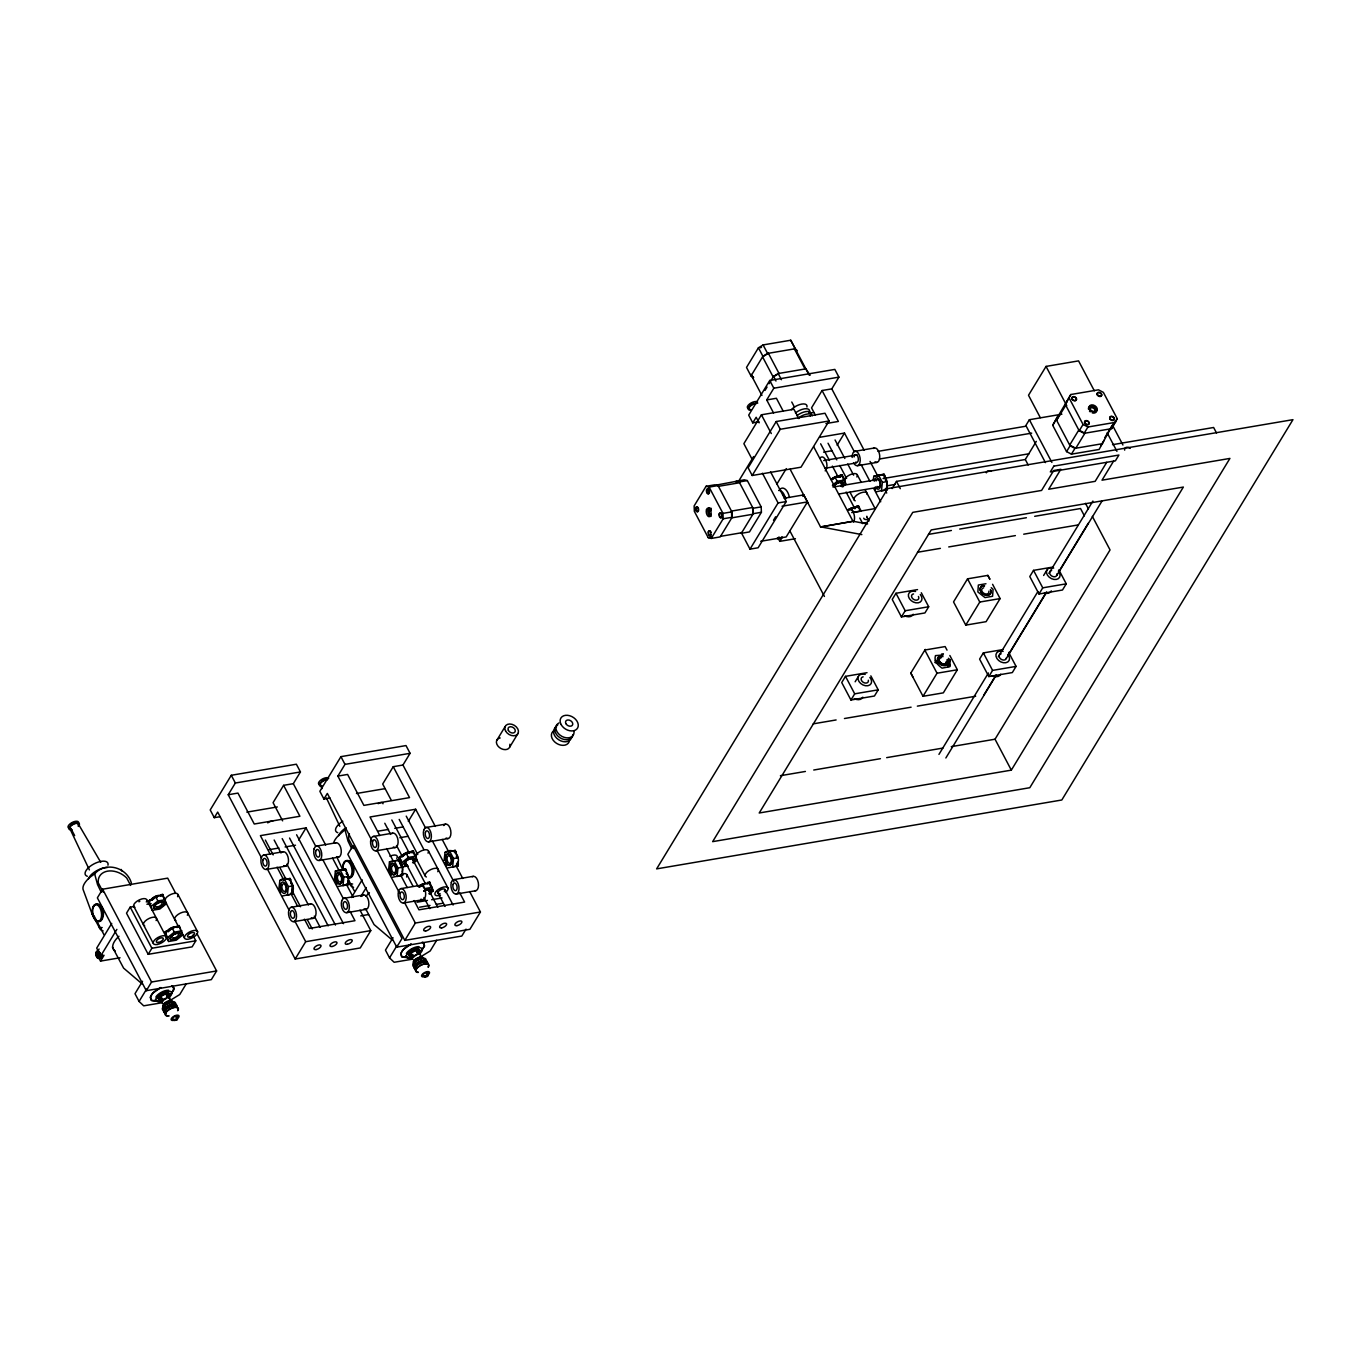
<?xml version="1.0" encoding="UTF-8"?>
<svg xmlns="http://www.w3.org/2000/svg" width="1361" height="1361" viewBox="0 0 1361 1361"><rect width="100%" height="100%" fill="white"/><g stroke="black" fill="none" stroke-linecap="round" stroke-linejoin="round"><path stroke-width="1.5" d="M282.697 895.946L287.426 894.892L288.362 886.623L284.568 879.41L279.839 880.482L278.903 888.733L280.536 892.391M279.839 880.482C290.931 871.635 299.607 893.718 287.443 895.147M338.243 886.504L342.972 885.45L343.908 877.182L340.114 869.968L335.384 871.04L334.449 879.291L337.018 884.616M335.384 871.04L343.806 869.424C348.909 872.333 350.287 880.227 346.715 884.871L342.989 885.705M388.548 870.104L389.484 861.836L399.726 859.846L400.695 861.683L398.518 860.118L399.726 859.846M392.342 877.301L397.072 876.246L398.007 867.978L394.214 860.781M395.694 860.713L397.905 860.22C403.077 863.078 404.336 871.057 400.814 875.684L397.089 876.501M444.094 860.662L445.03 852.394L455.272 850.404L456.241 852.241L454.064 850.659L455.272 850.404M445.03 852.394C454.625 845.793 462.23 858.621 456.36 866.242L447.888 867.859M876.722 491.695L881.452 490.64L882.387 482.372L878.594 475.159L873.847 476.231L873.116 480.399M873.847 476.231L882.268 474.615C888.274 477.371 889.805 490.862 881.469 490.896M948.362 658.282L950.165 659.949L949.893 664.951L947.817 667.043L942.067 668.149C937.916 665.138 933.646 661.242 935.466 655.611L943.122 655.015M935.296 661.973L935.432 660.221L937.1 663.402L934.956 662.518M950.012 666.295L950.131 664.542L948.073 666.635L949.672 666.856M292.955 893.956L293.193 891.846L291.747 894.211L292.955 893.956L287.426 894.892M348.501 884.514L348.739 882.404L347.293 884.769L348.501 884.514L342.972 885.45M402.601 875.31L402.839 873.201L401.393 875.582L402.601 875.31L397.072 876.246M458.147 865.868L458.385 863.759L456.939 866.14L458.147 865.868L452.618 866.804L453.553 858.536L449.759 851.34M886.964 489.705L887.202 487.595L885.756 489.96L886.964 489.705L881.452 490.64M947.885 665.325L950.165 659.949M93.416 907.328L93.875 905.763C102.653 898.992 106.6 915.868 100.646 921.023L97.873 920.768M343.891 863.776L344.333 862.211C353.111 855.44 357.058 872.299 351.104 877.454L348.331 877.216M1111.75 428.647L1112.958 424.224L1099.11 449.453L1071.447 454.149L1066.565 451.614L1052.716 425.312L1070.835 394.52L1098.48 389.824L1103.363 392.359L1117.228 418.644L1111.75 428.647L1084.088 433.342L1079.205 430.808L1065.357 404.523L1070.835 394.52M1052.716 425.312L1057.837 415.888M1058.654 415.751L1056.629 420.311L1065.765 405.289L1066.973 400.866M103.113 930.873A25.23 11.177 -27.8 0 1 100.187 929.24L92.191 914.201L83.055 889.396A21.674 9.595 -27.8 0 1 90.864 876.569L94.658 873.898C105.273 861.326 127.015 867.195 131.405 883.119M333.598 843.054A21.674 9.595 -27.8 0 1 341.322 833L346.153 828.662M175.518 892.986L167.692 878.151L102.619 889.209L97.363 897.869L146.29 990.689L211.346 979.631L216.62 970.954L197.056 933.833M111.721 923.404L96.699 948.124L100.782 955.847L104.031 955.303L100.527 961.087L98.894 957.991M96.444 953.346L99.081 949.008M98.332 955.524L98.741 956.29L97.124 956.562L97.414 954.639L99.047 954.367L98.57 952.241L96.954 952.513L97.771 954.061L100.102 952.632L96.597 953.091L97.414 954.639M97.771 954.061L98.468 952.904L98.996 956.392L97.822 955.422L97.124 956.562M100.782 955.847L116.876 929.376M134.382 906.409L130.197 907.124L126.505 913.18L148.196 954.316L192.122 946.865L195.797 940.791L192.854 935.177M282.646 820.853L273.068 802.667L283.598 785.331L293.313 783.681L300.441 771.942L296.375 764.219L231.285 775.277L210.206 809.948L214.289 817.672L220.397 816.634M214.289 817.672L217.692 812.075L295.167 959.012L360.257 947.954L370.787 930.618L360.002 910.152M261.567 857.974L228.223 794.739L235.351 783.017L300.441 771.942M148.196 954.316L151.888 948.26L195.797 940.791M142.548 981.264L134.994 993.7L139.077 1001.441L143.688 1005.83L161.993 1002.734M139.077 1001.441L146.631 989.005M146.29 990.689L151.564 982.013L216.62 970.954M186.219 983.867L179.737 994.534L169.751 1000.658M172.456 1019.032L174.565 1020.444L176.113 1019.729L176.147 1016.072M391.339 800.404L382.696 784.021L393.244 766.685L402.958 765.035L410.086 753.313L406.003 745.573L340.93 756.648L319.852 791.302L323.935 799.043L330.042 798.005M298.654 840.009L306.021 827.879L315.82 846.44M323.935 799.043L327.338 793.429L404.812 940.383L469.902 929.308L480.433 911.989L469.647 891.523M372.199 841.2L337.868 776.093L344.996 764.372L410.086 753.313M295.167 959.012L305.698 941.693L370.787 930.618M351.444 897.511L362.179 879.852M360.886 896.406L366.262 887.576M408.3 821.363L415.666 809.234L425.466 827.811M496.748 740.384L505.169 726.519M393.023 937.712L385.452 950.148L389.535 957.889L394.146 962.278L412.451 959.165M509.695 747.121L518.116 733.256M809.097 375.024L790.741 340.233L763.096 344.928L758.434 347.787L746.509 367.436L750.983 375.942L753.654 377.558L751.34 375.364L761.939 395.473M389.535 957.889L397.089 945.436M396.749 947.137L402.022 938.461L353.094 845.64L347.821 854.317L396.749 947.137L461.804 936.062L466.023 929.138M404.812 940.383L415.343 923.047L480.433 911.989M750.983 375.942L762.926 356.293L767.587 353.435L795.232 348.739L797.087 350.492M815.375 415.139L811.53 407.858L822.061 390.522L831.792 388.872L838.92 377.133L834.837 369.409L769.748 380.468L748.686 415.139L752.769 422.863L758.86 421.825M706.053 486.302L694.127 505.952L694.348 511.362L708.213 537.646L711.242 538.429L720.19 536.914L732.133 517.265L731.895 511.855L718.047 485.571L715.001 484.788L706.053 486.302L709.098 487.085L718.047 485.571M765.001 390.42L767.043 387.068M769.084 383.7L773.524 376.402L778.186 373.543L805.831 368.848L810.135 375.245M436.677 940.298L430.195 950.965L420.209 957.106M752.769 422.863L756.172 417.266L759.115 422.846M773.558 412.961L766.702 399.93L773.831 388.208L838.92 377.133M798.856 418.61L793.922 409.27L761.411 414.799L743.872 443.669L751.782 458.657M422.914 975.463L425.04 976.892L426.571 976.177L426.605 972.503M716.584 485.043L744.28 479.804L747.325 480.586L761.173 506.887L761.411 512.28L749.469 531.93L741.337 533.308L753.279 513.675L753.041 508.265L739.176 481.981L736.148 481.199M738.496 481.437L753.62 456.547M776.212 421.536L748.125 467.759L752.191 475.499L801 467.197L829.087 420.974L825.004 413.251L776.212 421.536L780.278 429.276L752.191 475.499M711.242 538.429L723.184 518.779L722.963 513.386L709.098 487.085M776.876 484.091L786.284 468.626M741.201 532.457L749.996 549.163L778.084 502.941L786.216 501.563L770.564 471.859M773.507 520.259L775.634 516.755M786.216 501.563L758.128 547.768L749.996 549.163M802.871 496.391L803.79 494.894L807.481 501.903L786.182 536.949L760.714 541.287M837.117 445.2L844.5 433.07L854.283 451.631M778.781 537.102A3.42 1.82 80.4 0 1 778.152 538.156L779.802 541.355L782.439 537.017M790.112 469.205L820.564 526.962L853.177 521.263L867.603 523.985M820.564 526.962L853.177 521.263M892.118 488.548L896.474 481.403L1025.292 459.508L1036.299 441.389M867.025 672.691L845.487 676.349L841.727 682.541L850.948 700.013L874.442 696.015L878.202 689.84L870.836 675.856M917.518 589.602L895.98 593.277L892.221 599.452L901.424 616.924L924.936 612.943L928.695 606.751L921.312 592.767M1094.329 390.794L1078.558 360.886L1046.048 366.415L1028.508 395.268L1040.297 417.64M855.15 681.776L858.298 676.57M850.948 700.013L854.708 693.821L878.202 689.84M901.424 616.924L905.184 610.749L928.695 606.751M1061.903 414.186L1029.375 419.715L1025.871 425.5L1045.435 462.621M989.77 578.952L987.899 575.38L967.552 578.833L953.534 601.919L965.766 625.124L986.096 621.671L1000.114 598.585L992.594 584.311M949.842 655.492L957.361 669.765L943.343 692.851L923.013 696.305L910.781 673.117L925.276 649.384M1066.565 451.614L1070.086 445.83L1056.221 419.545M1079.205 430.808L1083.067 424.462L1069.219 398.161M965.766 625.124L979.784 602.038L1000.114 598.585M923.013 696.305L937.031 673.219L957.361 669.765M1071.447 454.149L1074.969 448.364L1102.614 443.669M1084.088 433.342L1087.949 426.997L1115.612 422.301M1104.843 437.579L1111.954 425.891M1100.726 445.796L1104.247 440.028M1113.366 425.006L1117.228 418.644M1002.938 649.588L983.357 652.906L979.597 659.098L988.818 676.57L1012.329 672.572L1016.072 666.397L1008.705 652.412M1053.125 567.027L1033.526 570.361L1029.784 576.537L1038.987 594.008L1062.499 590.011L1066.258 583.835L1058.875 569.851M1106.714 462.332L1095.163 481.335L1048.719 489.228L1060.831 469.307L1053.703 470.515L1041.59 490.436L912.772 512.348L712.654 841.642L1029.801 787.713L1229.919 458.419L1102.019 480.178L1113.57 461.158M1043.632 575.465L1046.796 570.259M938.954 754.385L988.443 672.963M998.328 656.683L1037.916 591.542M1048.906 573.44L1092.9 501.069M988.818 676.57L992.577 670.395L1016.072 666.397M1038.987 594.008L1042.747 587.833L1066.258 583.835M983.986 694.808L996.065 674.937M1009.233 653.263L1046.558 591.848M1058.637 571.994L1088.273 523.219M945.861 757.975L995.35 676.553M1006.34 658.452L1045.928 593.328M1056.919 575.227L1102.002 501.052M951.271 746.645L995.027 739.21L1110.049 549.929L1092.356 516.397M1011.325 770.139L1183.355 487.068L931.247 529.922L759.217 812.993L1011.325 770.139L995.027 739.21M170.533 994.619L174.038 989.549L172.66 986.044M421.008 951.067L424.496 945.98L423.118 942.475M171.588 993.581L174.089 987.848L171.809 985.67M422.046 950.029L424.496 945.98L423.781 942.969L422.267 942.118M165.498 899.672L157.893 900.965L151.241 906.29L152.211 910.322L159.815 909.029L166.45 903.704L162.725 894.415L160.785 894.738M181.932 930.839L174.327 932.132L167.675 937.457L168.628 941.489L176.232 940.196L182.884 934.871L179.142 925.582L177.219 925.905M413.727 863.078L416.908 860.152L415.956 856.12L408.351 857.413L401.699 862.738L402.669 866.77L408.334 866.021M842.561 486.898L845.742 483.989L844.79 479.957L837.185 481.25L832.422 485.35M427.677 882.353L429.617 882.013L433.189 890.434L430.161 894.245M148.468 901.033L150.152 899.672L148.706 902.054L148.468 901.033L151.241 906.29M164.902 932.2L166.586 930.839L165.14 933.221L164.902 932.2L167.675 937.457M398.926 857.464L400.627 856.12L399.164 858.502L398.926 857.464L401.699 862.738M831.333 479.123L838.461 475.806L841.421 475.857L842.731 477.184M418.933 886.453L422.386 884.055L429.021 883.187L433.342 891.319M163.711 897.903C161.517 891.37 147.668 898.447 149.455 904.521M180.128 929.07L179.686 927.198C174.225 924.834 163.32 930.226 166.246 936.963M849.332 509.099L856.681 506.734L859.165 508.351M414.169 854.351C409.967 846.219 392.172 859.506 402.669 866.77M432.39 887.287L424.785 888.58L422.386 884.055M884.106 474.223L882.898 474.496L885.075 476.061L884.106 474.223L878.594 475.159M290.08 878.474L288.889 878.747L291.05 880.312L290.08 878.474L284.568 879.41M345.626 869.033L344.435 869.305L346.596 870.87L345.626 869.033L340.114 869.968M766.702 399.93L776.416 398.28L783.136 411.022M809.71 413.183L813.776 412.502M780.278 429.276L829.087 420.974M825.923 423.56L838.376 421.451L822.061 390.522M819.594 437.306L844.5 433.07M823.592 452.158L831.894 450.746M854.878 451.308L874.391 447.99M823.694 460.579L857.09 454.897M877.947 451.359L1026.092 426.18M739.176 481.981L747.325 480.586M718.455 486.336L739.584 482.747L735.791 481.777M825.123 468.252L856.426 462.927M879.376 459.031L1031.689 433.138M857.532 465.683L877.062 462.366M842 474.683L840.077 475.006L842.255 475.721L842 474.683L844.79 479.957M833 487.085L876.807 479.633M883.068 478.562L1029.12 453.74M784.208 498.228L803.79 494.894M882.387 482.372L887.134 481.573M1112.532 444.673L1213.621 427.49L1216.496 432.951M722.963 513.386L731.895 511.855M753.041 508.265L761.173 506.887M838.58 494.043L878.236 487.289M886.572 485.877L894.926 484.465M782.031 506.224L807.481 501.903M806.563 503.4L808.281 503.111M723.184 518.779L732.133 517.265M753.279 513.675L761.411 512.28M858.434 505.85L856.494 506.173L858.689 506.87L858.434 505.85L861.207 511.107L853.602 512.399L851.22 507.874M851.748 512.57L874.8 508.64M708.213 537.646L711.786 537.034M720.547 536.336L741.694 532.729M862.551 523.202L866.736 522.488M779.802 541.355L795.419 538.701M928.491 534.38L951.39 530.484M959.726 529.055L1026.381 517.724M1034.7 516.312L1080.532 508.521L1084.394 515.87M917.484 552.26L940.4 548.364M948.736 546.935L1015.374 535.605M1023.71 534.192L1077.861 524.989M941.472 654.097L943.411 653.773M228.223 794.739L237.954 793.089L254.269 824.017L299.896 816.26L283.598 785.331M337.868 776.093L347.599 774.443L363.897 805.389L409.542 797.614L393.244 766.685M246.834 812.143L277.338 806.954M356.48 793.497L384.959 788.665M813.215 723.848L836.113 719.952M844.449 718.523L911.104 707.193M917.348 706.138L975.667 696.22M306.021 827.879L260.393 835.637L270.176 854.198M415.666 809.234L370.022 816.991L379.821 835.569M268.525 849.791L278.903 848.022M285.112 846.967L295.49 845.215M378.171 831.146L388.531 829.393M394.758 828.339L403.06 826.927M263.609 855.082L283.122 851.765M316.398 846.117L335.929 842.799M373.254 836.454L392.768 833.136M426.044 827.471L445.557 824.154M399.845 837.695L407.977 836.317M780.414 775.702L805.406 771.449M813.742 770.02L880.414 758.689M886.674 757.635L942.935 748.074M266.263 869.458L285.793 866.14M319.069 860.492L338.583 857.175M375.908 850.829L395.439 847.512M428.715 841.847L448.228 838.529M411.243 851.186L413.183 850.846L415.956 856.12M389.484 861.836L394.231 861.037M397.395 860.713L401.563 859.999M342.921 870.206L337.477 858.4M146.92 904.265L151.105 903.568M288.362 886.623L293.108 885.824M343.908 877.182L348.654 876.365M398.007 867.978L402.754 867.178M453.553 858.536L458.3 857.736M347.718 875.106A5.784 3.079 80.4 0 1 347.957 880.788L349.76 884.123L352.652 884.004M99.302 927.675L102.194 927.556M291.186 907.277L310.699 903.959M344.01 898.294L363.523 894.977M400.832 888.631L420.345 885.313M453.655 879.648L473.169 876.331M98.877 953.687L100.51 953.398M98.179 954.844L99.795 954.554M293.84 921.652L313.37 918.335M346.664 912.67L366.194 909.352M403.485 903.006L423.016 899.689M456.309 894.041L475.823 890.723M96.716 955.796L99.455 955.133L100.272 956.681L98.638 956.953M416.993 902.207L427.439 900.438M431.624 899.723L442.087 897.954M98.996 956.392L100.612 956.102M360.733 915.868L368.542 914.541M100.527 961.087L120.04 957.77M419.579 907.209L430.025 905.439M436.303 904.367L442.58 903.296M985.959 583.75L978.355 585.043L977.861 591.95L984.973 597.564L992.577 596.271L993.071 589.364L991.25 587.697M820.632 526.843L861.853 534.601M426.571 976.177L428.12 975.463L425.04 976.892L427.507 976.466L427.133 974.748M176.113 1019.729L177.645 1019.015L174.565 1020.444L177.032 1020.035L176.675 1018.3M1083.067 424.462L1087.949 426.997M1070.086 445.83L1074.969 448.364M946.116 661.973L948.124 663.317M392.597 940.332L374.054 924.561L365.82 909.131M142.139 983.901L123.596 968.113L112.385 947.069M796.729 351.07L794.416 348.875L805.014 368.984M78.257 823.796L100.748 862.313M350.832 884.31L351.563 885.569M349.76 884.123L350.662 885.671A25.23 11.177 -27.8 0 0 353.571 887.304M121.095 869.407L122.167 871.244M92.463 913.775L93.28 915.17M100.357 927.879L101.088 929.138M92.191 914.201L93.092 915.749M874.545 488.14L875.497 489.807M446.663 865.97L444.894 862.619M391.117 875.412L389.348 872.061M1113.06 426.316L1122.927 445.013M1107.156 432.781L1116.939 451.342M1046.048 366.415L1066.752 405.663M1085.483 503.349L1088.426 508.946M1029.375 419.715L1051.883 462.4M1025.292 459.508L1028.167 464.969M1033.526 570.361L1042.747 587.833M987.814 575.397L989.855 579.259M967.552 578.833L979.784 602.038M896.474 481.403L900.302 488.684M983.357 652.906L992.577 670.395M831.792 388.872L864.15 450.253M870.036 461.413L877.879 476.282M884.752 489.314L886.709 493.039M861.139 464.628L869.951 481.335M873.864 488.769L880.72 501.767M790.741 340.233L795.232 348.739M857.345 474.938L861.258 482.355M865.171 489.79L874.953 508.351M947.018 650.133L945.129 646.577L924.799 650.031L937.031 673.219M835.059 439.96L844.824 458.487M847.75 464.033L853.619 475.142M828.032 443.227L836.811 459.899M839.737 465.462L846.576 478.426M867.076 517.299L869.033 521.008M844.143 480.96L845.742 483.989M850.013 492.206L853.942 499.623M820.649 443.805L829.461 460.511M832.388 466.091L838.274 477.218M841.2 482.798L843.157 486.506M846.1 492.07L854.895 508.776M859.795 518.065L862.738 523.628M834.786 476.724L837.185 481.25M895.98 593.277L905.184 610.749M763.096 344.928L767.587 353.435M778.186 373.543L781.452 379.719M791.762 402.022L794.484 407.194M813.64 446.663L853.075 521.433M758.434 347.787L762.926 356.293M773.524 376.402L775.974 381.046M769.748 380.468L773.831 388.208M910.866 673.1L912.891 676.961M751.051 374.292L752.837 377.695M761.411 414.799L771.296 433.547M762.432 473.237L778.084 502.941M789.856 530.892L824.426 596.441M845.487 676.349L854.708 693.821M402.958 765.035L435.316 826.416M442.189 839.431L449.045 852.462M455.918 865.477L462.774 878.508M432.305 840.792L453.842 881.639M459.712 892.782L464.611 902.071L418.967 909.828L414.084 900.54M428.511 851.101L448.092 888.223M406.241 816.141L423.815 849.468M445.285 890.213L453.094 905.014M399.198 819.407L417.742 854.589M437.272 891.625L445.081 906.443M414.527 855.627L425.108 875.786M391.815 819.985L409.44 853.398M412.366 858.961L425.091 883.085M428.034 888.665L437.817 907.226M405.969 852.888L408.351 857.413M384.789 823.252L390.658 834.395M396.527 845.521L402.397 856.664M405.34 862.228L418.065 886.368M423.934 897.494L429.804 908.638M407.075 874.97L412.944 886.113M340.93 756.648L344.996 764.372M386.677 848.566L393.516 861.547M400.372 874.545L407.228 887.542M377.099 850.506L399.658 893.292M404.557 902.581L415.343 923.047M353.639 848.583L348.739 839.261A18.288 13.185 31.3 0 1 349.454 833.851M351.665 848.618L348.008 841.064L345.116 830.346M348.96 880.771L354.404 891.098M293.313 783.681L325.687 845.062M332.543 858.076L339.416 871.091M346.272 884.123L353.145 897.137M322.659 859.437L343.227 898.43M350.083 911.428L354.966 920.699L309.338 928.474L304.439 919.185M296.596 834.769L343.465 923.66M289.553 838.036L335.435 925.072M282.186 838.614L328.171 925.854M274.156 840.026L281.012 853.024M286.882 864.167L308.42 904.997M314.289 916.14L320.158 927.266M231.285 775.277L235.351 783.017M265.361 840.077L273.17 854.895M280.009 867.859L285.861 878.968M291.73 890.077L300.509 906.749M307.348 919.713L312.23 928.968M277.032 867.195L283.871 880.193M290.727 893.19L297.583 906.188M267.454 869.135L289.025 910.067M294.912 921.227L305.698 941.693M178.053 894.67L197.634 931.775A7.315 3.232 -27.8 0 1 188.396 939.175A7.315 3.232 -27.8 0 1 187.069 933.578A7.315 3.232 -27.8 0 1 197.634 931.775M164.069 899.179L178.563 926.773M180.503 930.346L184.433 937.916M155.494 896.44L157.893 900.965M171.928 927.607L174.327 932.132M146.835 899.978L168.628 941.489M130.639 885.433L126.709 877.981A18.288 13.185 31.3 0 0 107.604 871.142A18.288 13.185 31.3 0 0 98.264 882.813L103.181 892.135M133.633 906.103L153.198 943.224M130.197 907.124L151.888 948.26M70.772 828.254L74.651 835.603M102.619 889.209L151.564 982.013M101.207 892.17L97.55 884.616L94.658 873.898M93.824 915.477L103.946 934.65M320.209 784.821L321.996 788.597M326.453 798.022L339.842 826.348M69.751 828.373L89.384 869.9M859.42 509.337L859.778 510.613M842.986 478.17L843.361 479.463M429.617 882.013L429.855 883.051M413.183 850.846L413.421 851.884M179.142 925.582L179.397 926.603M162.725 894.415L162.963 895.436M1124.679 450.134A3.896 2.807 31.3 0 1 1126.193 447.412A3.896 2.807 31.3 0 1 1130.242 448.381M986.351 472.845A3.896 2.807 31.3 0 1 991.131 471.331M783.46 495.608A3.896 2.076 80.4 0 1 784.021 495.88M784.565 496.391A3.896 2.076 80.4 0 1 785.654 498.977M779.36 490.215A10.735 5.716 80.4 0 1 789.431 497.463M267.743 822.878A3.896 1.735 -27.8 0 1 272.693 821.278M290.642 883.085A4.627 2.467 80.4 0 1 291.203 883.935M291.952 886.13A4.627 2.467 80.4 0 1 291.832 889.516M290.931 882.183A5.784 3.079 80.4 0 1 291.952 891.268M346.187 873.643A4.627 2.467 80.4 0 1 346.749 874.494M346.477 872.741A5.784 3.079 80.4 0 1 347.174 873.813M282.186 852.241A7.315 3.896 80.4 0 1 288.413 859.046A7.315 3.896 80.4 0 1 283.7 865.613M334.976 843.259A7.315 3.896 80.4 0 1 341.203 850.081A7.315 3.896 80.4 0 1 336.507 856.63M309.764 904.419A7.315 3.896 80.4 0 1 315.99 911.241A7.315 3.896 80.4 0 1 311.278 917.79M361.788 896.372A7.315 3.896 80.4 0 1 368.661 901.305A7.315 3.896 80.4 0 1 364.102 908.825M175.909 920.563A7.315 3.232 -27.8 0 1 180.469 913.061A7.315 3.232 -27.8 0 1 187.342 915.255M144.691 925.871A7.315 3.232 -27.8 0 1 149.251 918.369A7.315 3.232 -27.8 0 1 156.107 920.563M134.892 907.311A7.315 3.232 -27.8 0 1 139.468 899.808A7.315 3.232 -27.8 0 1 146.325 902.003M138.924 901.799A3.896 1.735 -27.8 0 1 139.826 901.305M164.885 899.842A7.315 3.232 -27.8 0 1 173.272 893.565A7.315 3.232 -27.8 0 1 177.559 896.695M152.007 900.029A4.644 2.059 -27.8 0 1 154.32 897.886M155.392 897.307A4.644 2.059 -27.8 0 1 157.553 896.61M151.037 900.182A5.801 2.569 -27.8 0 1 155.954 896.508A5.801 2.569 -27.8 0 1 160.785 896.355M152.194 900.114A5.801 2.569 -27.8 0 1 154.371 898.362M155.715 897.648A5.801 2.569 -27.8 0 1 157.093 897.103M168.135 931.877A4.644 2.059 -27.8 0 1 173.987 927.777M167.471 931.349A5.801 2.569 -27.8 0 1 172.388 927.675A5.801 2.569 -27.8 0 1 177.219 927.522M168.611 931.281A5.801 2.569 -27.8 0 1 170.805 929.529M172.149 928.814A5.801 2.569 -27.8 0 1 173.528 928.27M102.381 954.878A3.896 2.076 80.4 0 1 99.302 957.361M98.298 951.934A3.896 2.076 80.4 0 1 98.604 951.237M115.294 950.999A22.627 10.02 -27.8 0 1 118.934 936.249M169.496 994.653A7.281 3.232 -27.8 0 1 168.611 995.81M160.989 993.36A7.281 3.232 -27.8 0 1 162.674 992.458M87.325 876.28A12.691 5.631 -27.8 0 1 93.756 863.997A12.691 5.631 -27.8 0 1 107.978 865.171M88.312 879.24A13.049 5.784 -27.8 0 1 107.4 867.501M159.73 997.953A4.389 1.939 -27.8 0 1 164.018 993.326A4.389 1.939 -27.8 0 1 166.552 995.759M161.857 998.276A4.389 1.939 -27.8 0 1 160.241 998.242M72.031 829.802A5.852 2.586 -27.8 0 1 69.462 826.859A5.852 2.586 -27.8 0 1 77.067 822.776A5.852 2.586 -27.8 0 1 78.309 826.433M71.401 829.308A4.883 2.161 -27.8 0 1 70.449 826.518A4.883 2.161 -27.8 0 1 76.25 823.388A4.883 2.161 -27.8 0 1 78.206 825.634M70.023 828.356A5.852 2.586 -27.8 0 1 68.884 825.004A5.852 2.586 -27.8 0 1 75.859 821.261A5.852 2.586 -27.8 0 1 78.206 823.949M71.214 824.103A3.896 1.735 -27.8 0 1 72.916 823.065M73.851 822.69A3.896 1.735 -27.8 0 1 75.535 822.418M162.265 999.059A4.389 1.939 -27.8 0 1 160.326 996.847A4.389 1.939 -27.8 0 1 166.025 993.785A4.389 1.939 -27.8 0 1 166.961 996.524M162.605 998.481A3.42 1.514 -27.8 0 1 160.989 996.933A3.42 1.514 -27.8 0 1 165.072 994.432A3.42 1.514 -27.8 0 1 166.688 995.98M163.49 1007.957A6.09 2.705 -27.8 0 1 163.881 1007.038M164.63 1006.085A6.09 2.705 -27.8 0 1 171.163 1002.564M163.643 1010.457A7.315 3.232 -27.8 0 1 168.203 1002.938A7.315 3.232 -27.8 0 1 175.076 1005.15M165.94 1012.72A7.315 3.232 -27.8 0 1 164.511 1008.535A7.315 3.232 -27.8 0 1 173.221 1003.857A7.315 3.232 -27.8 0 1 176.164 1007.225M169.189 1015.918A7.315 3.232 -27.8 0 1 165.719 1012.635A7.315 3.232 -27.8 0 1 174.463 1007.259A7.315 3.232 -27.8 0 1 177.917 1010.56M163.065 1007.957A6.09 2.705 -27.8 0 1 167.199 1003.074A6.09 2.705 -27.8 0 1 173.698 1002.24M163.507 1007.769A5.614 2.484 -27.8 0 1 167.318 1003.278A5.614 2.484 -27.8 0 1 173.306 1002.513M165.753 1013.707A6.924 3.062 -27.8 0 1 169.257 1007.004A7.315 3.232 -27.8 0 1 177.372 1007.548M177.032 1007.65A6.924 3.062 -27.8 0 0 169.257 1007.004A7.315 3.232 -27.8 0 0 165.481 1013.945M165.021 1012.312A6.924 3.062 -27.8 0 1 168.526 1005.609A6.924 3.062 -27.8 0 1 176.284 1006.255M162.588 1003.074A4.576 2.024 -27.8 0 1 163.15 999.842A4.576 2.024 -27.8 0 1 168.781 997.63A4.576 2.024 -27.8 0 1 169.189 1000.471M163.881 1006.255A4.576 2.024 -27.8 0 1 163.932 1004.537M164.494 1003.806A4.576 2.024 -27.8 0 1 169.41 1001.169M167.913 1015.816A6.924 3.062 -27.8 0 1 166.569 1011.852A6.924 3.062 -27.8 0 1 174.803 1007.429A6.924 3.062 -27.8 0 1 177.593 1010.611M174.514 1020.155A4.389 1.939 -27.8 0 1 171.588 1018.198A4.389 1.939 -27.8 0 1 178.07 1015.187A4.389 1.939 -27.8 0 1 176.573 1019.202M174.701 1019.372A2.926 1.293 -27.8 0 1 172.507 1018.504A2.926 1.293 -27.8 0 1 175.926 1016.106A2.926 1.293 -27.8 0 1 177.525 1017.382M163.082 1000.879A3.42 1.514 -27.8 0 1 166.365 998.566M163.66 1007.157A5.614 2.484 -27.8 0 1 166.518 1001.73A5.614 2.484 -27.8 0 1 172.796 1002.257M162.691 1001.152A8.778 3.896 -27.8 0 1 156.515 997.698A8.778 3.896 -27.8 0 1 168.781 991.114A8.778 3.896 -27.8 0 1 168.594 997.97M171.537 993.071A9.017 3.998 -27.8 0 1 170.959 994.398M160.19 1001.033A9.017 3.998 -27.8 0 1 155.29 999.467M155.903 996.967A9.017 3.998 -27.8 0 1 168.526 990.196M168.934 993.122A6.09 2.705 -27.8 0 1 166.74 996.745M162.622 998.94A6.09 2.705 -27.8 0 1 159.084 995.589M161.398 993.734A6.09 2.705 -27.8 0 1 162.793 992.986M165.634 992.067A6.09 2.705 -27.8 0 1 167.879 992.118M163.031 999.723A6.09 2.705 -27.8 0 1 158.761 997.324A6.09 2.705 -27.8 0 1 167.284 992.747A6.09 2.705 -27.8 0 1 167.148 997.511M869.356 519.034A7.315 3.232 -27.8 0 1 863.725 518.184M867.025 517.146A3.896 1.735 -27.8 0 1 866.821 516.244M855.201 500.831A7.315 3.232 -27.8 0 1 858.91 493.754A7.315 3.232 -27.8 0 1 867.11 494.434M844.177 480.127A7.315 3.232 -27.8 0 1 852.564 473.849A7.315 3.232 -27.8 0 1 856.852 476.962M831.027 479.548A5.801 2.569 -27.8 0 1 836.607 476.333A5.801 2.569 -27.8 0 1 840.4 477.201M831.86 479.565A4.644 2.059 -27.8 0 1 834.684 477.592M835.773 477.15A4.644 2.059 -27.8 0 1 838.546 476.928M833.425 486.353A5.801 2.569 -27.8 0 1 841.54 481.998A5.801 2.569 -27.8 0 1 841.421 486.54M833.357 486.217A5.801 2.569 -27.8 0 1 841.472 481.845A5.801 2.569 -27.8 0 1 841.353 486.387M832.473 479.48A5.801 2.569 -27.8 0 1 835.008 477.915M837.713 477.048A5.801 2.569 -27.8 0 1 839.839 477.099M834.446 486.575A3.896 1.718 -27.8 0 1 838.478 482.849A3.896 1.718 -27.8 0 1 841.2 484.38M849.077 510.001A4.644 2.059 -27.8 0 1 851.101 508.759M852.207 508.316A4.644 2.059 -27.8 0 1 855.525 508.402M848.447 509.797A5.801 2.569 -27.8 0 1 855.831 507.415M850.098 509.797A5.801 2.569 -27.8 0 1 851.442 509.082M854.13 508.214A5.801 2.569 -27.8 0 1 855.32 508.112M781.469 536.983A3.896 2.076 80.4 0 1 779.121 538.139M777.709 538.361A3.42 1.82 80.4 0 1 777.233 538.361M779.428 537.34A3.896 2.076 80.4 0 1 777.097 538.497M750.132 410.171A5.852 2.586 -27.8 0 1 749.724 406.054A5.852 2.586 -27.8 0 1 757.703 403.196M750.694 409.576A4.883 2.161 -27.8 0 1 749.962 406.531A4.883 2.161 -27.8 0 1 756.189 403.639M749.316 408.623A5.852 2.586 -27.8 0 1 749.452 404.047A5.852 2.586 -27.8 0 1 757.567 402.022M749.843 405A3.896 1.735 -27.8 0 1 750.506 404.387M752.208 403.332A3.896 1.735 -27.8 0 1 753.126 402.975M885.228 479.684A4.627 2.467 80.4 0 1 885.671 480.722M884.157 477.167A5.784 3.079 80.4 0 1 884.939 477.932M885.637 479.004A5.784 3.079 80.4 0 1 886.572 481.76M886.743 483.24A5.784 3.079 80.4 0 1 886.692 484.686M874.238 481.216A5.784 3.079 80.4 0 1 878.508 478.681A5.784 3.079 80.4 0 1 880.125 487.408A5.784 3.079 80.4 0 1 875.293 486.898M876.076 480.994A3.879 2.076 80.4 0 1 878.934 480.348A3.879 2.076 80.4 0 1 879.938 485.741A3.879 2.076 80.4 0 1 877.079 486.387M819.866 458.351A7.315 3.896 80.4 0 1 825.94 460.613A7.315 3.896 80.4 0 1 825.191 470.872M873.456 448.45A7.315 3.896 80.4 0 1 879.682 455.272A7.315 3.896 80.4 0 1 874.97 461.821M852.173 457.449A7.315 3.896 80.4 0 1 856.954 451.835A7.315 3.896 80.4 0 1 859.846 462.978A7.315 3.896 80.4 0 1 853.568 462.825M854.096 456.973A3.896 2.076 80.4 0 1 856.613 454.948A3.896 2.076 80.4 0 1 858.315 460.018A3.896 2.076 80.4 0 1 855.797 462.042M848.226 509.609A7.315 3.896 80.4 0 1 853.517 512.791A7.315 3.896 80.4 0 1 853.568 522.131M862.823 697.172A7.315 5.274 31.3 0 1 854.198 698.635M869.883 677.438A7.315 5.274 31.3 0 1 867.842 685.74A7.315 5.274 31.3 0 1 858.093 679.445A7.315 5.274 31.3 0 1 865.188 674.393M868.335 680.211A3.896 2.807 31.3 0 1 865.817 683.086A3.896 2.807 31.3 0 1 861.394 680.228A3.896 2.807 31.3 0 1 863.146 676.842M988.869 591.167A3.896 2.807 31.3 0 1 986.351 594.042A3.896 2.807 31.3 0 1 981.944 591.184A3.896 2.807 31.3 0 1 983.68 587.816M1051.304 590.861A7.315 5.274 31.3 0 1 1044.431 593.039M1058.365 571.127A7.315 5.274 31.3 0 1 1056.323 579.429A7.315 5.274 31.3 0 1 1046.575 573.134A7.315 5.274 31.3 0 1 1053.669 568.098M1056.834 573.9A3.896 2.807 31.3 0 1 1054.299 576.775A3.896 2.807 31.3 0 1 1049.875 573.917A3.896 2.807 31.3 0 1 1051.628 570.548M1000.76 674.188A7.315 5.274 31.3 0 1 992.135 675.651M1007.82 654.437A7.315 5.274 31.3 0 1 1005.779 662.739A7.315 5.274 31.3 0 1 996.031 656.444A7.315 5.274 31.3 0 1 1003.108 651.409M1006.34 658.009A3.896 2.807 31.3 0 1 1000.709 658.979A3.896 2.807 31.3 0 1 1001.084 653.858M913.214 614.253A7.315 5.274 31.3 0 1 904.589 615.733M920.274 594.519A7.315 5.274 31.3 0 1 918.216 602.821A7.315 5.274 31.3 0 1 908.485 596.526A7.315 5.274 31.3 0 1 915.562 591.491M918.42 596.475A3.896 2.807 31.3 0 1 916.804 600.116A3.896 2.807 31.3 0 1 911.921 597.581A3.896 2.807 31.3 0 1 913.537 593.94M947.919 659.575A5.801 4.185 31.3 0 1 945.061 665.07A5.801 4.185 31.3 0 1 937.882 660.425A5.801 4.185 31.3 0 1 941.982 655.747M946.95 659.745A4.644 3.351 31.3 0 1 945.01 664.083A4.644 3.351 31.3 0 1 939.192 661.072A4.644 3.351 31.3 0 1 941.132 656.717M947.528 660.221A5.801 4.185 31.3 0 1 944.228 665.716A5.801 4.185 31.3 0 1 937.304 660.238A5.801 4.185 31.3 0 1 943.003 656.648M946.422 661.922A3.896 2.807 31.3 0 1 940.808 662.875A3.896 2.807 31.3 0 1 941.166 657.771M440.522 895.198A7.315 3.232 -27.8 0 1 435.384 892.323A7.315 3.232 -27.8 0 1 445.608 886.828A7.315 3.232 -27.8 0 1 445.455 892.561M440.079 893.599A3.896 1.735 -27.8 0 1 438.378 891.642A3.896 1.735 -27.8 0 1 443.431 888.92A3.896 1.735 -27.8 0 1 444.264 891.353M426.367 876.994A7.315 3.232 -27.8 0 1 430.944 869.492A7.315 3.232 -27.8 0 1 437.8 871.686M401.444 874.119A7.315 3.232 -27.8 0 1 406.582 876.994M389.926 856.239A7.315 3.232 -27.8 0 1 396.783 858.451M415.343 856.29A7.315 3.232 -27.8 0 1 423.73 850.013A7.315 3.232 -27.8 0 1 428.017 853.126M402.465 856.477A4.644 2.059 -27.8 0 1 404.778 854.334M405.85 853.755A4.644 2.059 -27.8 0 1 408.011 853.058M401.495 856.63A5.801 2.569 -27.8 0 1 406.412 852.956A5.801 2.569 -27.8 0 1 411.243 852.803M407.347 865.137A5.801 2.569 -27.8 0 1 405.034 861.921A5.801 2.569 -27.8 0 1 413.063 858.196A5.801 2.569 -27.8 0 1 412.587 862.704M407.279 865.001A5.801 2.569 -27.8 0 1 404.727 862.074A5.801 2.569 -27.8 0 1 412.264 858.025A5.801 2.569 -27.8 0 1 413.506 861.649M402.652 856.562A5.801 2.569 -27.8 0 1 404.846 854.81M406.173 854.096A5.801 2.569 -27.8 0 1 407.551 853.551M405.85 863.129A3.896 1.718 -27.8 0 1 408.725 859.386A3.896 1.718 -27.8 0 1 412.621 859.982M427.677 883.952A5.801 2.569 -27.8 0 0 418.627 886.879A7.315 3.896 80.4 0 1 425.483 891.659A7.315 3.896 80.4 0 1 420.923 899.162M419.46 886.896A4.644 2.059 -27.8 0 1 424.445 884.225M423.934 891.013A5.801 2.569 -27.8 0 1 430.484 889.635A5.801 2.569 -27.8 0 1 429.021 893.871A5.801 2.569 -27.8 0 0 430.399 889.499A5.801 2.569 -27.8 0 0 423.849 890.877M420.073 886.811A5.801 2.569 -27.8 0 1 421.264 885.977M422.608 885.245A5.801 2.569 -27.8 0 1 423.986 884.718M424.258 891.03A3.896 1.718 -27.8 0 1 428.103 889.924A3.896 1.718 -27.8 0 1 428.8 891.71M366.058 896.287A22.627 10.02 -27.8 0 1 369.392 892.697M419.971 951.101A7.281 3.232 -27.8 0 1 419.086 952.241M411.447 949.808A7.281 3.232 -27.8 0 1 413.132 948.906M343.414 870.325A8.932 4.763 80.4 0 1 347.276 860.458A8.932 4.763 80.4 0 1 352.992 871.312A8.932 4.763 80.4 0 1 347.157 877.42M338.77 835.688A13.049 5.784 -27.8 0 1 346.136 827.743M337.783 832.711A12.691 5.631 -27.8 0 1 342.768 821.261M342.938 870.394A8.506 4.525 80.4 0 1 346.204 861.003A8.506 4.525 80.4 0 1 351.989 869.883A8.506 4.525 80.4 0 1 347.701 877.743M412.315 954.724A4.389 1.939 -27.8 0 1 410.393 952.513A4.389 1.939 -27.8 0 1 416.092 949.451A4.389 1.939 -27.8 0 1 417.027 952.207M321.315 786.335A5.852 2.586 -27.8 0 1 320.43 782.677A5.852 2.586 -27.8 0 1 327.899 779.207M321.859 785.739A4.883 2.161 -27.8 0 1 321.128 782.694A4.883 2.161 -27.8 0 1 327.355 779.802M320.498 784.787A5.852 2.586 -27.8 0 1 319.529 784.651M318.848 784.259A5.852 2.586 -27.8 0 1 321.825 779.36A5.852 2.586 -27.8 0 1 328.733 778.186M321.672 780.551A3.896 1.735 -27.8 0 1 323.374 779.496M324.309 779.138A3.896 1.735 -27.8 0 1 325.994 778.849M412.723 955.507A4.389 1.939 -27.8 0 1 410.801 953.295A4.389 1.939 -27.8 0 1 416.5 950.233A4.389 1.939 -27.8 0 1 417.436 952.972M413.081 954.929A3.42 1.514 -27.8 0 1 411.447 953.38A3.42 1.514 -27.8 0 1 415.53 950.88A3.42 1.514 -27.8 0 1 417.146 952.411M414.288 965.783A6.09 2.705 -27.8 0 1 414.339 963.486M415.088 962.516A6.09 2.705 -27.8 0 1 421.621 959.012M414.101 966.888A7.315 3.232 -27.8 0 1 418.661 959.386A7.315 3.232 -27.8 0 1 425.534 961.581M415.207 968.981A7.315 3.232 -27.8 0 1 419.766 961.478A7.315 3.232 -27.8 0 1 426.622 963.673M418.167 972.486A7.315 3.232 -27.8 0 1 416.738 968.3A7.315 3.232 -27.8 0 1 425.432 963.622A7.315 3.232 -27.8 0 1 428.375 967.008M414.578 965.408A6.09 2.705 -27.8 0 1 416.33 960.339A6.09 2.705 -27.8 0 1 424.173 958.688M414.305 964.779A5.614 2.484 -27.8 0 1 417.146 960.083A5.614 2.484 -27.8 0 1 423.764 958.961M415.411 969.695A6.924 3.062 -27.8 0 1 420.532 963.044A6.924 3.062 -27.8 0 1 427.49 964.098M415.939 970.376A7.315 3.232 -27.8 0 1 419.647 963.299A7.315 3.232 -27.8 0 1 427.847 963.996M415.479 968.76A6.924 3.062 -27.8 0 1 418.984 962.057A6.924 3.062 -27.8 0 1 426.759 962.703M413.046 959.522A4.576 2.024 -27.8 0 1 413.608 956.29A4.576 2.024 -27.8 0 1 419.239 954.061A4.576 2.024 -27.8 0 1 419.647 956.919M414.339 962.703A4.576 2.024 -27.8 0 1 414.39 960.968M414.952 960.254A4.576 2.024 -27.8 0 1 419.868 957.6M418.388 972.247A6.924 3.062 -27.8 0 1 417.027 968.283A6.924 3.062 -27.8 0 1 425.261 963.86A6.924 3.062 -27.8 0 1 428.052 967.059M424.972 976.586A4.389 1.939 -27.8 0 1 422.046 974.629A4.389 1.939 -27.8 0 1 428.528 971.618A4.389 1.939 -27.8 0 1 427.031 975.633M425.176 975.803A2.926 1.293 -27.8 0 1 422.965 974.952A2.926 1.293 -27.8 0 1 426.384 972.554A2.926 1.293 -27.8 0 1 428 973.83M413.54 957.327A3.42 1.514 -27.8 0 1 416.823 955.014M414.135 963.605A5.614 2.484 -27.8 0 1 416.976 958.178A5.614 2.484 -27.8 0 1 423.254 958.688M413.149 957.6A8.778 3.896 -27.8 0 1 406.99 954.146A8.778 3.896 -27.8 0 1 419.256 947.562A8.778 3.896 -27.8 0 1 419.052 954.418M421.995 949.502A9.017 3.998 -27.8 0 1 421.417 950.846M410.648 957.463A9.017 3.998 -27.8 0 1 405.748 955.898M406.378 953.398A9.017 3.998 -27.8 0 1 418.984 946.627M419.392 949.57A6.09 2.705 -27.8 0 1 417.198 953.176M413.098 955.388A6.09 2.705 -27.8 0 1 409.559 952.019M411.856 950.182A6.09 2.705 -27.8 0 1 413.251 949.434M416.092 948.515A6.09 2.705 -27.8 0 1 418.337 948.566M413.506 956.171A6.09 2.705 -27.8 0 1 409.219 953.772A6.09 2.705 -27.8 0 1 417.742 949.195A6.09 2.705 -27.8 0 1 417.606 953.959M378.188 803.67A3.896 1.735 -27.8 0 1 383.002 803.773M400.849 865.29A4.627 2.467 80.4 0 1 401.291 866.345M399.777 862.772A5.784 3.079 80.4 0 1 401.818 865.919M402.193 867.365A5.784 3.079 80.4 0 1 402.056 871.584M396.783 869.577A3.879 2.076 80.4 0 1 396.459 866.634M456.394 855.848A4.627 2.467 80.4 0 1 457.143 858.059M455.323 853.33A5.784 3.079 80.4 0 1 456.105 854.096M456.803 855.167A5.784 3.079 80.4 0 1 457.738 857.923M457.602 862.142A5.784 3.079 80.4 0 1 456.53 863.912M456.479 856.63A5.784 3.079 80.4 0 1 456.854 858.076M452.703 861.003A3.879 2.076 80.4 0 1 451.971 858.162M391.832 833.595A7.315 3.896 80.4 0 1 398.041 840.418A7.315 3.896 80.4 0 1 393.346 846.967M443.839 825.549A7.315 3.896 80.4 0 1 450.712 830.482A7.315 3.896 80.4 0 1 446.136 838.002M472.233 876.807A7.315 3.896 80.4 0 1 478.306 882.677A7.315 3.896 80.4 0 1 474.802 890.689M791.285 409.678A9.731 4.304 -27.8 0 1 801.714 404.081A9.731 4.304 -27.8 0 1 806.954 407.007M795.47 412.944A9.731 4.304 -27.8 0 1 806.222 408.708A9.731 4.304 -27.8 0 1 808.859 413.268M796.917 415.683A9.731 4.304 -27.8 0 1 807.668 411.447A9.731 4.304 -27.8 0 1 810.288 415.99M798.209 418.15A9.731 4.304 -27.8 0 1 812.262 415.768M569.493 740.197A9.731 7.009 31.3 0 1 556.479 743.31A9.731 7.009 31.3 0 1 554.42 730.432M571.688 736.607A9.731 7.009 31.3 0 1 558.656 739.738A9.731 7.009 31.3 0 1 556.598 726.842M572.913 734.566A9.731 7.009 31.3 0 1 559.898 737.696A9.731 7.009 31.3 0 1 557.823 724.818M573.866 730.721A9.731 7.009 31.3 0 1 562.127 736.488A9.731 7.009 31.3 0 1 558.963 722.963M760.646 347.855A2.433 1.072 -27.8 0 1 761.565 347.123M711.071 516.397A4.389 2.348 80.4 0 1 707.992 512.604A4.389 2.348 80.4 0 1 709.472 507.772M710.731 508.095A4.389 2.348 80.4 0 1 711.327 508.674M711.191 514.781A2.926 1.565 80.4 0 1 708.673 511.668A2.926 1.565 80.4 0 1 710.986 509.814M697.547 507.058A2.433 1.293 80.4 0 1 698.516 510.766A2.433 1.293 80.4 0 1 696.424 510.715A2.433 1.293 80.4 0 1 696.543 507.024M711.14 534.737A2.433 1.293 80.4 0 1 709.149 534.839A2.433 1.293 80.4 0 1 708.996 531.181A2.433 1.293 80.4 0 1 711.054 532.338M722.028 516.823A2.433 1.293 80.4 0 1 720.037 516.942A2.433 1.293 80.4 0 1 719.884 513.284A2.433 1.293 80.4 0 1 721.925 514.441M711.037 514.339A2.433 1.293 80.4 0 1 709.234 513.182A2.433 1.293 80.4 0 1 709.336 510.035A2.433 1.293 80.4 0 1 711.157 510.647M1088.511 409.253A4.389 3.164 31.3 0 1 1092.049 406.071A4.389 3.164 31.3 0 1 1096.609 410.461A4.389 3.164 31.3 0 1 1092.271 412.893M1090.263 411.839A4.389 3.164 31.3 0 1 1089.463 411.056M509.899 744.246A7.315 5.274 31.3 0 1 505.169 749.639A7.315 5.274 31.3 0 1 496.867 744.28A7.315 5.274 31.3 0 1 500.167 737.951M778.662 490.487A9.731 5.189 80.4 0 1 785.501 498.909M150.373 997.188L151.769 1000.692L157.468 1001.169L151.088 1000.199C148.298 994.313 156.515 989.872 160.819 987.542L152.84 993.156L150.373 997.188M400.832 953.636L402.227 957.123L407.926 957.6L401.563 956.647C398.756 950.761 406.973 946.32 411.294 943.99L403.298 949.587L400.832 953.636M887.763 488.548L656.631 868.879L1061.818 799.996L1292.95 419.664L887.763 488.548M1053.839 466.125L1050.335 471.893L1115.391 460.835L1118.895 455.05L1053.839 466.125M1078.797 430.042L1069.678 445.064L1075.785 448.228L1084.904 433.206L1078.797 430.042M768.404 353.299L762.568 356.871L773.167 376.98L779.002 373.407L768.404 353.299M752.633 507.5L731.486 511.09L731.776 517.843L752.922 514.254L752.633 507.5M347.327 944.279A3.896 1.735 -27.8 0 0 352.244 940.332A3.896 1.735 -27.8 0 0 346.613 941.285A3.896 1.735 -27.8 0 0 347.327 944.279M332.067 946.507A3.896 1.735 -27.8 0 0 336.984 942.561A3.896 1.735 -27.8 0 0 331.352 943.53A3.896 1.735 -27.8 0 0 332.067 946.507M316.092 949.587A3.896 1.735 -27.8 0 0 321.009 945.64A3.896 1.735 -27.8 0 0 315.378 946.593A3.896 1.735 -27.8 0 0 316.092 949.587M280.638 884.157A5.784 3.079 80.4 0 0 283.751 893.377A5.784 3.079 80.4 0 0 286.15 885.586A5.784 3.079 80.4 0 0 280.638 884.157M282.067 885.245A3.879 2.076 80.4 0 0 284.143 891.421A3.879 2.076 80.4 0 0 285.759 886.198A3.879 2.076 80.4 0 0 282.067 885.245M336.031 874.749A5.784 3.079 80.4 0 0 339.144 883.952A5.784 3.079 80.4 0 0 341.543 876.161A5.784 3.079 80.4 0 0 336.031 874.749M336.184 874.715A5.784 3.079 80.4 0 0 339.297 883.935A5.784 3.079 80.4 0 0 341.696 876.144A5.784 3.079 80.4 0 0 336.184 874.715M337.613 875.803A3.879 2.076 80.4 0 0 339.689 881.979A3.879 2.076 80.4 0 0 341.305 876.756A3.879 2.076 80.4 0 0 337.613 875.803M261.295 857.787A7.315 3.896 80.4 0 0 265.242 869.441A7.315 3.896 80.4 0 0 268.27 859.591A7.315 3.896 80.4 0 0 261.295 857.787M262.996 859.88A3.896 2.076 80.4 0 0 265.106 866.089A3.896 2.076 80.4 0 0 266.722 860.85A3.896 2.076 80.4 0 0 262.996 859.88M314.102 848.822A7.315 3.896 80.4 0 0 318.032 860.458A7.315 3.896 80.4 0 0 321.077 850.608A7.315 3.896 80.4 0 0 314.102 848.822M315.803 850.914A3.896 2.076 80.4 0 0 317.896 857.124A3.896 2.076 80.4 0 0 319.512 851.867A3.896 2.076 80.4 0 0 315.803 850.914M288.889 909.982A7.315 3.896 80.4 0 0 292.819 921.635A7.315 3.896 80.4 0 0 295.847 911.785A7.315 3.896 80.4 0 0 288.889 909.982M290.574 912.074A3.896 2.076 80.4 0 0 292.683 918.284A3.896 2.076 80.4 0 0 294.299 913.027A3.896 2.076 80.4 0 0 290.574 912.074M341.696 900.999A7.315 3.896 80.4 0 0 345.643 912.653A7.315 3.896 80.4 0 0 348.671 902.802A7.315 3.896 80.4 0 0 341.696 900.999M343.397 903.092A3.896 2.076 80.4 0 0 345.49 909.301A3.896 2.076 80.4 0 0 347.123 904.044A3.896 2.076 80.4 0 0 343.397 903.092M189.621 937.151A3.896 1.735 -27.8 0 0 194.555 933.204A3.896 1.735 -27.8 0 0 188.907 934.173A3.896 1.735 -27.8 0 0 189.621 937.151M157.161 944.483A7.315 3.232 -27.8 0 0 166.399 937.083A7.315 3.232 -27.8 0 0 155.834 938.886A7.315 3.232 -27.8 0 0 157.161 944.483M158.403 942.458A3.896 1.735 -27.8 0 0 163.32 938.512A3.896 1.735 -27.8 0 0 157.689 939.481A3.896 1.735 -27.8 0 0 158.403 942.458M156.889 908.706A5.801 2.569 -27.8 0 0 164.222 902.836A5.801 2.569 -27.8 0 0 155.766 904.112A5.801 2.569 -27.8 0 0 156.821 908.553A5.801 2.569 -27.8 0 0 164.154 902.683A5.801 2.569 -27.8 0 0 155.834 904.248A5.801 2.569 -27.8 0 0 156.889 908.706M157.264 906.97A3.896 1.718 -27.8 0 0 162.18 903.041A3.896 1.718 -27.8 0 0 156.566 903.993A3.896 1.718 -27.8 0 0 157.264 906.97M173.323 939.873A5.801 2.569 -27.8 0 0 180.656 933.986A5.801 2.569 -27.8 0 0 172.269 935.415A5.801 2.569 -27.8 0 0 173.323 939.873M173.255 939.719A5.801 2.569 -27.8 0 0 180.571 933.85A5.801 2.569 -27.8 0 0 172.184 935.279A5.801 2.569 -27.8 0 0 173.255 939.719M173.698 938.137A3.896 1.718 -27.8 0 0 178.614 934.19A3.896 1.718 -27.8 0 0 172.983 935.143A3.896 1.718 -27.8 0 0 173.698 938.137M96.104 952.649A3.42 1.82 80.4 0 0 97.941 958.076A3.42 1.82 80.4 0 0 99.353 953.483A3.42 1.82 80.4 0 0 96.104 952.649M96.257 952.275A3.896 2.076 80.4 0 0 98.366 958.484A3.896 2.076 80.4 0 0 99.982 953.244A3.896 2.076 80.4 0 0 96.257 952.275M93.16 907.379A8.932 4.763 80.4 0 0 97.975 921.601A8.932 4.763 80.4 0 0 101.684 909.573A8.932 4.763 80.4 0 0 93.16 907.379M92.667 907.753A8.506 4.525 80.4 0 0 97.243 921.295A8.506 4.525 80.4 0 0 100.782 909.846A8.506 4.525 80.4 0 0 92.667 907.753M987.576 595.114A5.801 4.185 31.3 0 0 990.434 589.636A5.801 4.185 31.3 0 1 987.508 595.233A5.801 4.185 31.3 0 1 980.328 590.572A5.801 4.185 31.3 0 1 984.496 585.791A5.801 4.185 31.3 0 0 980.328 590.572A5.801 4.185 31.3 0 0 987.576 595.114M456.973 925.633A3.896 1.735 -27.8 0 0 461.889 921.686A3.896 1.735 -27.8 0 0 456.258 922.639A3.896 1.735 -27.8 0 0 456.973 925.633M441.696 927.879A3.896 1.735 -27.8 0 0 446.629 923.932A3.896 1.735 -27.8 0 0 440.998 924.885A3.896 1.735 -27.8 0 0 441.696 927.879M425.738 930.941A3.896 1.735 -27.8 0 0 430.654 926.994A3.896 1.735 -27.8 0 0 425.023 927.964A3.896 1.735 -27.8 0 0 425.738 930.941M390.131 865.545A5.784 3.079 80.4 0 0 393.244 874.749A5.784 3.079 80.4 0 0 395.643 866.957A5.784 3.079 80.4 0 0 390.131 865.545A5.784 3.079 80.4 0 0 393.397 874.732A5.784 3.079 80.4 0 0 395.796 866.94A5.784 3.079 80.4 0 0 390.284 865.511M391.713 866.6A3.879 2.076 80.4 0 0 393.788 872.775A3.879 2.076 80.4 0 0 395.405 867.552A3.879 2.076 80.4 0 0 391.713 866.6M445.676 856.103A5.784 3.079 80.4 0 0 448.79 865.307A5.784 3.079 80.4 0 0 451.189 857.515A5.784 3.079 80.4 0 0 445.83 856.069A5.784 3.079 80.4 0 0 448.943 865.29A5.784 3.079 80.4 0 0 451.342 857.498A5.784 3.079 80.4 0 0 445.676 856.103M447.259 857.158A3.879 2.076 80.4 0 0 449.334 863.333A3.879 2.076 80.4 0 0 450.95 858.11A3.879 2.076 80.4 0 0 447.259 857.158M370.941 839.159A7.315 3.896 80.4 0 0 374.887 850.795A7.315 3.896 80.4 0 0 377.916 840.945A7.315 3.896 80.4 0 0 370.941 839.159M372.642 841.251A3.896 2.076 80.4 0 0 374.734 847.461A3.896 2.076 80.4 0 0 376.368 842.204A3.896 2.076 80.4 0 0 372.642 841.251M423.747 830.176A7.315 3.896 80.4 0 0 427.677 841.83A7.315 3.896 80.4 0 0 430.705 831.979A7.315 3.896 80.4 0 0 423.747 830.176M425.432 832.269A3.896 2.076 80.4 0 0 427.541 838.478A3.896 2.076 80.4 0 0 429.157 833.221A3.896 2.076 80.4 0 0 425.432 832.269M398.518 891.336A7.315 3.896 80.4 0 0 402.465 902.989A7.315 3.896 80.4 0 0 405.493 893.139A7.315 3.896 80.4 0 0 398.518 891.336M400.219 893.428A3.896 2.076 80.4 0 0 402.312 899.638A3.896 2.076 80.4 0 0 403.945 894.398A3.896 2.076 80.4 0 0 400.219 893.428M451.342 882.37A7.315 3.896 80.4 0 0 455.272 894.007A7.315 3.896 80.4 0 0 458.317 884.157A7.315 3.896 80.4 0 0 451.342 882.37M453.043 884.463A3.896 2.076 80.4 0 0 455.135 890.672A3.896 2.076 80.4 0 0 456.752 885.416A3.896 2.076 80.4 0 0 453.043 884.463M561.089 724.494A9.731 7.009 31.3 0 0 576.775 729.105A9.731 7.009 31.3 0 0 569.732 715.733A9.731 7.009 31.3 0 0 561.089 724.494M565.904 723.644A3.896 2.807 31.3 0 0 572.181 725.481A3.896 2.807 31.3 0 0 569.357 720.139A3.896 2.807 31.3 0 0 565.904 723.644M695.675 507.84A2.433 1.293 80.4 0 0 696.985 511.719A2.433 1.293 80.4 0 0 698.006 508.436A2.433 1.293 80.4 0 0 695.675 507.84M706.563 489.926A2.433 1.293 80.4 0 0 707.873 493.822A2.433 1.293 80.4 0 0 708.894 490.538A2.433 1.293 80.4 0 0 706.563 489.926M708.315 531.811A2.433 1.293 80.4 0 0 709.625 535.69A2.433 1.293 80.4 0 0 710.646 532.406A2.433 1.293 80.4 0 0 708.315 531.811M719.203 513.897A2.433 1.293 80.4 0 0 720.513 517.792A2.433 1.293 80.4 0 0 721.517 514.509A2.433 1.293 80.4 0 0 719.203 513.897M706.478 509.677A4.389 2.348 80.4 0 0 708.826 516.67A4.389 2.348 80.4 0 0 710.646 510.749A4.389 2.348 80.4 0 0 706.478 509.677M706.971 489.858A2.433 1.293 80.4 0 0 708.281 493.737A2.433 1.293 80.4 0 0 709.285 490.47A2.433 1.293 80.4 0 0 706.971 489.858M1072.264 398.909A2.433 1.752 31.3 0 0 1076.194 400.066A2.433 1.752 31.3 0 0 1074.424 396.714A2.433 1.752 31.3 0 0 1072.264 398.909M1097.476 394.622A2.433 1.752 31.3 0 0 1101.406 395.779A2.433 1.752 31.3 0 0 1099.637 392.427A2.433 1.752 31.3 0 0 1097.476 394.622M1084.904 422.88A2.433 1.752 31.3 0 0 1088.834 424.037A2.433 1.752 31.3 0 0 1087.065 420.685A2.433 1.752 31.3 0 0 1084.904 422.88M1110.117 418.593A2.433 1.752 31.3 0 0 1114.047 419.749A2.433 1.752 31.3 0 0 1112.277 416.398A2.433 1.752 31.3 0 0 1110.117 418.593M1089.566 409.032A4.389 3.164 31.3 0 0 1096.643 411.107A4.389 3.164 31.3 0 0 1093.461 405.085A4.389 3.164 31.3 0 0 1089.566 409.032M1090.076 409.967A2.926 2.11 31.3 0 0 1094.805 411.362A2.926 2.11 31.3 0 0 1092.679 407.347A2.926 2.11 31.3 0 0 1090.076 409.967M1072.094 399.198A2.433 1.752 31.3 0 0 1076.024 400.355A2.433 1.752 31.3 0 0 1074.254 397.004A2.433 1.752 31.3 0 0 1072.094 399.198M1097.306 394.911A2.433 1.752 31.3 0 0 1101.236 396.068A2.433 1.752 31.3 0 0 1099.467 392.717A2.433 1.752 31.3 0 0 1097.306 394.911M1084.734 423.169A2.433 1.752 31.3 0 0 1088.664 424.326A2.433 1.752 31.3 0 0 1086.895 420.974A2.433 1.752 31.3 0 0 1084.734 423.169M1109.93 418.882A2.433 1.752 31.3 0 0 1113.876 420.039A2.433 1.752 31.3 0 0 1112.107 416.687A2.433 1.752 31.3 0 0 1109.93 418.882M1090.484 409.899A2.433 1.752 31.3 0 0 1094.414 411.056A2.433 1.752 31.3 0 0 1092.645 407.722A2.433 1.752 31.3 0 0 1090.484 409.899M505.543 730.925A7.315 5.274 31.3 0 0 517.35 734.396A7.315 5.274 31.3 0 0 512.042 724.341A7.315 5.274 31.3 0 0 505.543 730.925M508.385 730.432A3.896 2.807 31.3 0 0 514.679 732.286A3.896 2.807 31.3 0 0 511.855 726.927A3.896 2.807 31.3 0 0 508.385 730.432"/></g></svg>
